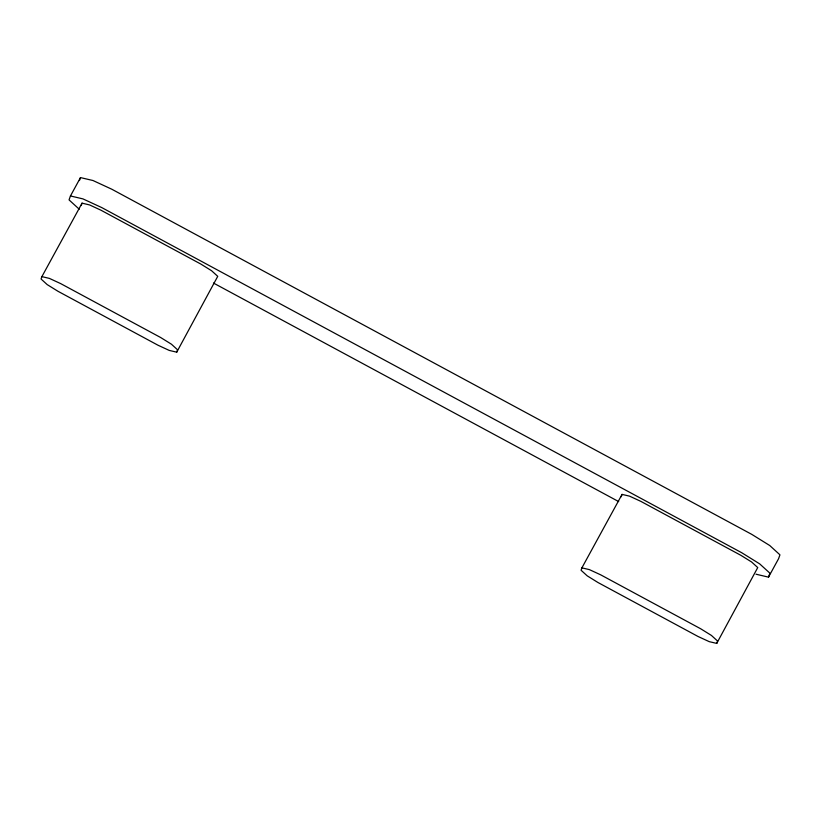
<?xml version="1.0" encoding="UTF-8"?>
<svg xmlns="http://www.w3.org/2000/svg" width="821" height="821" viewBox="0 0 821 821"><rect width="100%" height="100%" fill="white"/><g stroke="black" fill="none" stroke-linecap="round" stroke-linejoin="round"><path stroke-width="1.23" d="M756.018 574.207L768.507 577.142L778.544 558.773L779.95 554.832L769.729 545.513L751.8 534.389L111.779 189.21L92.978 180.517L80.489 177.593L70.452 195.962L69.046 199.903L79.257 209.222M41.892 276.626L41.05 278.996L47.177 284.589L57.942 291.26L157.95 345.2L169.239 350.413L176.731 352.168L217.739 276.338L211.602 270.745L200.847 264.064L100.829 210.135L89.551 204.922L82.059 203.156L41.892 276.626L49.383 278.391L60.672 283.604L160.68 337.534L171.445 344.215L177.572 349.808L176.731 352.168M79.432 180.548L80.489 177.593M81.217 205.527L82.059 203.156M581.894 567.865L581.052 570.236L587.179 575.819L597.945 582.5L697.953 636.439L709.241 641.653L716.733 643.407L757.742 567.568L751.605 561.985L740.85 555.304L640.842 501.364L629.553 496.151L622.061 494.396L581.894 567.865L589.396 569.62L600.674 574.833L700.682 628.773L711.448 635.454L717.575 641.037L716.733 643.407M621.22 496.767L622.061 494.396M768.507 577.142L769.913 573.191L759.692 563.883L741.753 552.749L101.742 207.58L82.942 198.887L70.452 195.962M213.46 283.05L618.685 501.6"/></g></svg>
